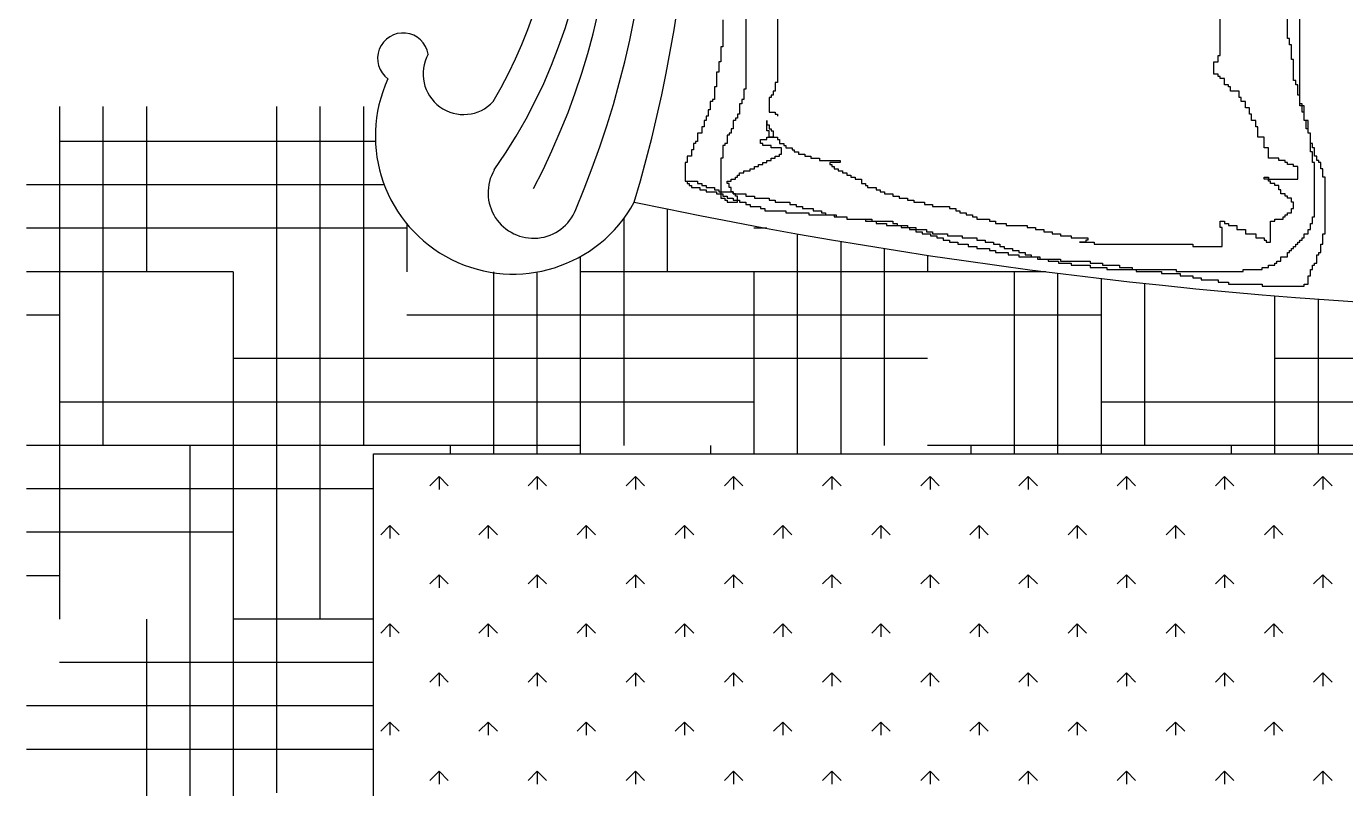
# Model space of a CAD drawing. Header units: millimetres. Extents: x -30782 to 40110, y 35885 to 73818.
# Drawn here: x 6516 to 7656, y 69803 to 70461 of the extents above; entities that cross this region are included whole.
import ezdxf

# ---------------------------------------------------------------- set-up
doc = ezdxf.new("R2010")
doc.units = ezdxf.units.MM

# ---------------------------------------------------------------- blocks, each defined once
blk = doc.blocks.new('A$C107E516A')
for p, q in [((621.8, 2106.7, -685.7), (621.8, 1863.9, -685.7)), ((649, 1969, -685.7), (649, 1869.4, -685.7)), ((1100.5, 1849.4, -685.7), (1100.5, 1963.6, -685.7)), ((1031.6, 1892.9, -685.7), (1031.6, 1934.6, -685.7)), ((601.9, 1923.7, -685.7), (601.9, 1900.2, -685.7)), ((1089.7, 1907.4, -685.7), (1089.7, 1925.5, -685.7)), ((1091.5, 1907.4, -685.7), (1089.7, 1907.4, -685.7)), ((1091.5, 1902, -685.7), (1091.5, 1907.4, -685.7)), ((600.1, 1900.2, -685.7), (600.1, 1887.5, -685.7)), ((601.9, 1900.2, -685.7), (600.1, 1900.2, -685.7)), ((1029.8, 1892.9, -685.7), (1031.6, 1892.9, -685.7)), ((1029.8, 1887.5, -685.7), (1029.8, 1892.9, -685.7)), ((1093.3, 1902, -685.7), (1091.5, 1902, -685.7)), ((1093.3, 1889.3, -685.7), (1093.3, 1902, -685.7)), ((598.3, 1887.5, -685.7), (598.3, 1878.4, -685.7)), ((600.1, 1887.5, -685.7), (598.3, 1887.5, -685.7)), ((1026.2, 1887.5, -685.7), (1029.8, 1887.5, -685.7)), ((1026.2, 1876.6, -685.7), (1026.2, 1887.5, -685.7)), ((1095.1, 1889.3, -685.7), (1093.3, 1889.3, -685.7)), ((1095.1, 1871.2, -685.7), (1095.1, 1889.3, -685.7)), ((596.4, 1878.4, -685.7), (596.4, 1865.7, -685.7)), ((598.3, 1878.4, -685.7), (596.4, 1878.4, -685.7)), ((1029.8, 1876.6, -685.7), (1026.2, 1876.6, -685.7)), ((1029.8, 1874.8, -685.7), (1029.8, 1876.6, -685.7)), ((1031.6, 1874.8, -685.7), (1029.8, 1874.8, -685.7)), ((1031.6, 1873, -685.7), (1031.6, 1874.8, -685.7)), ((1035.3, 1873, -685.7), (1031.6, 1873, -685.7)), ((1035.3, 1867.5, -685.7), (1035.3, 1873, -685.7)), ((1096.9, 1871.2, -685.7), (1095.1, 1871.2, -685.7)), ((1096.9, 1867.5, -685.7), (1096.9, 1871.2, -685.7)), ((594.6, 1865.7, -685.7), (594.6, 1854.9, -685.7)), ((596.4, 1865.7, -685.7), (594.6, 1865.7, -685.7)), ((620, 1863.9, -685.7), (620, 1854.9, -685.7)), ((621.8, 1863.9, -685.7), (620, 1863.9, -685.7)), ((643.6, 1858.5, -685.7), (643.6, 1856.7, -685.7)), ((645.4, 1858.5, -685.7), (643.6, 1858.5, -685.7)), ((645.4, 1862.1, -685.7), (645.4, 1858.5, -685.7)), ((647.2, 1862.1, -685.7), (645.4, 1862.1, -685.7)), ((647.2, 1869.4, -685.7), (647.2, 1862.1, -685.7)), ((649, 1869.4, -685.7), (647.2, 1869.4, -685.7)), ((1038.9, 1867.5, -685.7), (1035.3, 1867.5, -685.7)), ((1038.9, 1865.7, -685.7), (1038.9, 1867.5, -685.7)), ((1040.7, 1865.7, -685.7), (1038.9, 1865.7, -685.7)), ((1040.7, 1862.1, -685.7), (1040.7, 1865.7, -685.7)), ((1048, 1862.1, -685.7), (1040.7, 1862.1, -685.7)), ((1048, 1856.7, -685.7), (1048, 1862.1, -685.7)), ((1098.7, 1867.5, -685.7), (1096.9, 1867.5, -685.7)), ((1098.7, 1858.5, -685.7), (1098.7, 1867.5, -685.7)), ((1100.5, 1858.5, -685.7), (1098.7, 1858.5, -685.7)), ((1100.5, 1851.2, -685.7), (1100.5, 1858.5, -685.7)), ((28.7, 1848.9, -685.7), (28.7, 1406.1, -685.7)), ((66.2, 1848.9, -685.7), (66.2, 1556.1, -685.7)), ((103.7, 1848.9, -685.7), (103.7, 1706.1, -685.7)), ((216.2, 1848.9, -685.7), (216.2, 1256.1, -685.7)), ((253.7, 1848.9, -685.7), (253.7, 1406.1, -685.7)), ((291.2, 1848.9, -685.7), (291.2, 1556.1, -685.7)), ((591, 1853, -685.7), (591, 1845.8, -685.7)), ((592.8, 1853, -685.7), (591, 1853, -685.7)), ((592.8, 1854.9, -685.7), (592.8, 1853, -685.7)), ((594.6, 1854.9, -685.7), (592.8, 1854.9, -685.7)), ((616.4, 1851.2, -685.7), (616.4, 1842.2, -685.7)), ((618.2, 1851.2, -685.7), (616.4, 1851.2, -685.7)), ((618.2, 1854.9, -685.7), (618.2, 1851.2, -685.7)), ((620, 1854.9, -685.7), (618.2, 1854.9, -685.7)), ((641.8, 1856.7, -685.7), (641.8, 1844, -685.7)), ((643.6, 1856.7, -685.7), (641.8, 1856.7, -685.7)), ((1049.8, 1856.7, -685.7), (1048, 1856.7, -685.7)), ((1049.8, 1853, -685.7), (1049.8, 1856.7, -685.7)), ((1053.4, 1853, -685.7), (1049.8, 1853, -685.7)), ((1053.4, 1847.6, -685.7), (1053.4, 1853, -685.7)), ((1057, 1847.6, -685.7), (1053.4, 1847.6, -685.7)), ((1057, 1842.2, -685.7), (1057, 1847.6, -685.7)), ((1102.4, 1851.2, -685.7), (1100.5, 1851.2, -685.7)), ((1102.4, 1849.4, -685.7), (1100.5, 1849.4, -685.7)), ((1102.4, 1849.4, -685.7), (1102.4, 1851.2, -685.7)), ((1104.2, 1849.4, -685.7), (1102.4, 1849.4, -685.7)), ((1102.4, 1844, -685.7), (1102.4, 1849.4, -685.7)), ((1104.2, 1836.7, -685.7), (1104.2, 1849.4, -685.7)), ((585.6, 1836.7, -685.7), (585.6, 1831.3, -685.7)), ((587.4, 1836.7, -685.7), (585.6, 1836.7, -685.7)), ((587.4, 1840.4, -685.7), (587.4, 1836.7, -685.7)), ((589.2, 1840.4, -685.7), (587.4, 1840.4, -685.7)), ((589.2, 1845.8, -685.7), (589.2, 1840.4, -685.7)), ((591, 1845.8, -685.7), (589.2, 1845.8, -685.7)), ((610.9, 1836.7, -685.7), (610.9, 1829.5, -685.7)), ((612.8, 1836.7, -685.7), (610.9, 1836.7, -685.7)), ((612.8, 1838.6, -685.7), (612.8, 1836.7, -685.7)), ((614.6, 1838.6, -685.7), (612.8, 1838.6, -685.7)), ((614.6, 1842.2, -685.7), (614.6, 1838.6, -685.7)), ((616.4, 1842.2, -685.7), (614.6, 1842.2, -685.7)), ((640, 1836.7, -685.7), (640, 1833.1, -685.7)), ((640, 1827.7, -685.7), (640, 1836.7, -685.7)), ((641.8, 1844, -685.7), (647.2, 1844, -685.7)), ((647.2, 1844, -685.7), (647.2, 1842.2, -685.7)), ((647.2, 1842.2, -685.7), (649, 1842.2, -685.7)), ((649, 1842.2, -685.7), (649, 1840.4, -685.7)), ((1058.8, 1842.2, -685.7), (1057, 1842.2, -685.7)), ((1058.8, 1836.7, -685.7), (1058.8, 1842.2, -685.7)), ((1062.5, 1836.7, -685.7), (1058.8, 1836.7, -685.7)), ((1062.5, 1831.3, -685.7), (1062.5, 1836.7, -685.7)), ((1104.2, 1844, -685.7), (1102.4, 1844, -685.7)), ((1104.2, 1836.7, -685.7), (1104.2, 1844, -685.7)), ((1106, 1836.7, -685.7), (1104.2, 1836.7, -685.7)), ((1107.8, 1836.7, -685.7), (1104.2, 1836.7, -685.7)), ((1106, 1829.5, -685.7), (1106, 1836.7, -685.7)), ((1107.8, 1825.9, -685.7), (1107.8, 1836.7, -685.7)), ((580.1, 1825.9, -685.7), (580.1, 1818.6, -685.7)), ((583.7, 1825.9, -685.7), (580.1, 1825.9, -685.7)), ((583.7, 1831.3, -685.7), (583.7, 1825.9, -685.7)), ((585.6, 1831.3, -685.7), (583.7, 1831.3, -685.7)), ((607.3, 1825.9, -685.7), (607.3, 1824.1, -685.7)), ((609.1, 1825.9, -685.7), (607.3, 1825.9, -685.7)), ((610.9, 1829.5, -685.7), (609.1, 1829.5, -685.7)), ((609.1, 1829.5, -685.7), (609.1, 1825.9, -685.7)), ((640, 1833.1, -685.7), (641.8, 1833.1, -685.7)), ((641.8, 1827.7, -685.7), (640, 1827.7, -685.7)), ((641.8, 1833.1, -685.7), (641.8, 1829.5, -685.7)), ((641.8, 1829.5, -685.7), (643.6, 1829.5, -685.7)), ((641.8, 1822.2, -685.7), (641.8, 1827.7, -685.7)), ((643.6, 1829.5, -685.7), (643.6, 1827.7, -685.7)), ((643.6, 1827.7, -685.7), (645.4, 1827.7, -685.7)), ((645.4, 1827.7, -685.7), (645.4, 1822.2, -685.7)), ((1064.3, 1831.3, -685.7), (1062.5, 1831.3, -685.7)), ((1064.3, 1822.2, -685.7), (1064.3, 1831.3, -685.7)), ((1107.8, 1829.5, -685.7), (1106, 1829.5, -685.7)), ((1107.8, 1825.9, -685.7), (1107.8, 1829.5, -685.7)), ((1109.6, 1825.9, -685.7), (1107.8, 1825.9, -685.7)), ((1109.6, 1825.9, -685.7), (1107.8, 1825.9, -685.7)), ((1109.6, 1809.6, -685.7), (1109.6, 1825.9, -685.7)), ((1109.6, 1816.8, -685.7), (1109.6, 1825.9, -685.7)), ((301.8, 1818.6, -685.7), (28.7, 1818.6, -685.7)), ((576.5, 1816.8, -685.7), (576.5, 1811.4, -685.7)), ((578.3, 1816.8, -685.7), (576.5, 1816.8, -685.7)), ((578.3, 1818.6, -685.7), (578.3, 1816.8, -685.7)), ((580.1, 1818.6, -685.7), (578.3, 1818.6, -685.7)), ((601.9, 1815, -685.7), (601.9, 1804.1, -685.7)), ((603.7, 1815, -685.7), (601.9, 1815, -685.7)), ((603.7, 1816.8, -685.7), (603.7, 1815, -685.7)), ((605.5, 1816.8, -685.7), (603.7, 1816.8, -685.7)), ((605.5, 1824.1, -685.7), (605.5, 1816.8, -685.7)), ((607.3, 1824.1, -685.7), (605.5, 1824.1, -685.7)), ((634.5, 1820.4, -685.7), (640, 1820.4, -685.7)), ((634.5, 1816.8, -685.7), (634.5, 1820.4, -685.7)), ((636.3, 1816.8, -685.7), (634.5, 1816.8, -685.7)), ((636.3, 1815, -685.7), (636.3, 1816.8, -685.7)), ((643.6, 1815, -685.7), (636.3, 1815, -685.7)), ((640, 1822.2, -685.7), (645.4, 1822.2, -685.7)), ((640, 1820.4, -685.7), (640, 1822.2, -685.7)), ((645.4, 1822.2, -685.7), (641.8, 1822.2, -685.7)), ((643.6, 1813.2, -685.7), (643.6, 1815, -685.7)), ((652.7, 1813.2, -685.7), (643.6, 1813.2, -685.7)), ((645.4, 1822.2, -685.7), (649, 1822.2, -685.7)), ((649, 1822.2, -685.7), (649, 1820.4, -685.7)), ((649, 1820.4, -685.7), (650.8, 1820.4, -685.7)), ((650.8, 1820.4, -685.7), (650.8, 1816.8, -685.7)), ((650.8, 1816.8, -685.7), (654.5, 1816.8, -685.7)), ((652.7, 1807.7, -685.7), (652.7, 1813.2, -685.7)), ((654.5, 1816.8, -685.7), (654.5, 1815, -685.7)), ((654.5, 1815, -685.7), (656.3, 1815, -685.7)), ((656.3, 1815, -685.7), (656.3, 1813.2, -685.7)), ((656.3, 1813.2, -685.7), (661.7, 1813.2, -685.7)), ((661.7, 1813.2, -685.7), (661.7, 1811.4, -685.7)), ((1069.7, 1822.2, -685.7), (1064.3, 1822.2, -685.7)), ((1069.7, 1813.2, -685.7), (1069.7, 1822.2, -685.7)), ((1073.3, 1813.2, -685.7), (1069.7, 1813.2, -685.7)), ((1073.3, 1804.1, -685.7), (1073.3, 1813.2, -685.7)), ((1111.4, 1816.8, -685.7), (1109.6, 1816.8, -685.7)), ((1111.4, 1813.2, -685.7), (1111.4, 1816.8, -685.7)), ((1113.2, 1813.2, -685.7), (1111.4, 1813.2, -685.7)), ((1113.2, 1805.9, -685.7), (1113.2, 1813.2, -685.7)), ((574.7, 1805.9, -685.7), (571.1, 1805.9, -685.7)), ((571.1, 1805.9, -685.7), (571.1, 1800.5, -685.7)), ((574.7, 1811.4, -685.7), (574.7, 1805.9, -685.7)), ((576.5, 1811.4, -685.7), (574.7, 1811.4, -685.7)), ((601.9, 1804.1, -685.7), (600.1, 1804.1, -685.7)), ((600.1, 1804.1, -685.7), (600.1, 1769.7, -685.7)), ((640, 1802.3, -685.7), (643.6, 1802.3, -685.7)), ((640, 1800.5, -685.7), (640, 1802.3, -685.7)), ((643.6, 1804.1, -685.7), (647.2, 1804.1, -685.7)), ((643.6, 1802.3, -685.7), (643.6, 1804.1, -685.7)), ((647.2, 1805.9, -685.7), (650.8, 1805.9, -685.7)), ((647.2, 1804.1, -685.7), (647.2, 1805.9, -685.7)), ((650.8, 1807.7, -685.7), (652.7, 1807.7, -685.7)), ((650.8, 1805.9, -685.7), (650.8, 1807.7, -685.7)), ((661.7, 1811.4, -685.7), (663.5, 1811.4, -685.7)), ((663.5, 1811.4, -685.7), (663.5, 1809.6, -685.7)), ((663.5, 1809.6, -685.7), (667.2, 1809.6, -685.7)), ((667.2, 1809.6, -685.7), (667.2, 1807.7, -685.7)), ((667.2, 1807.7, -685.7), (672.6, 1807.7, -685.7)), ((672.6, 1807.7, -685.7), (672.6, 1805.9, -685.7)), ((672.6, 1805.9, -685.7), (678, 1805.9, -685.7)), ((678, 1805.9, -685.7), (678, 1804.1, -685.7)), ((678, 1804.1, -685.7), (685.3, 1804.1, -685.7)), ((685.3, 1804.1, -685.7), (685.3, 1802.3, -685.7)), ((685.3, 1802.3, -685.7), (703.4, 1802.3, -685.7)), ((703.4, 1802.3, -685.7), (703.4, 1800.5, -685.7)), ((1082.4, 1804.1, -685.7), (1073.3, 1804.1, -685.7)), ((1082.4, 1802.3, -685.7), (1082.4, 1804.1, -685.7)), ((1087.9, 1802.3, -685.7), (1082.4, 1802.3, -685.7)), ((1087.9, 1800.5, -685.7), (1087.9, 1802.3, -685.7)), ((1111.4, 1809.6, -685.7), (1109.6, 1809.6, -685.7)), ((1111.4, 1800.5, -685.7), (1111.4, 1809.6, -685.7)), ((1115.1, 1805.9, -685.7), (1113.2, 1805.9, -685.7)), ((1115.1, 1802.3, -685.7), (1115.1, 1805.9, -685.7)), ((1116.9, 1802.3, -685.7), (1115.1, 1802.3, -685.7)), ((1116.9, 1800.5, -685.7), (1116.9, 1802.3, -685.7)), ((569.2, 1800.5, -685.7), (569.2, 1784.2, -685.7)), ((571.1, 1800.5, -685.7), (569.2, 1800.5, -685.7)), ((616.4, 1791.4, -685.7), (620, 1791.4, -685.7)), ((616.4, 1789.6, -685.7), (616.4, 1791.4, -685.7)), ((620, 1793.2, -685.7), (625.5, 1793.2, -685.7)), ((620, 1791.4, -685.7), (620, 1793.2, -685.7)), ((625.5, 1795.1, -685.7), (629.1, 1795.1, -685.7)), ((625.5, 1793.2, -685.7), (625.5, 1795.1, -685.7)), ((629.1, 1796.9, -685.7), (632.7, 1796.9, -685.7)), ((629.1, 1795.1, -685.7), (629.1, 1796.9, -685.7)), ((632.7, 1798.7, -685.7), (636.3, 1798.7, -685.7)), ((632.7, 1796.9, -685.7), (632.7, 1798.7, -685.7)), ((636.3, 1800.5, -685.7), (640, 1800.5, -685.7)), ((636.3, 1798.7, -685.7), (636.3, 1800.5, -685.7)), ((694.4, 1800.5, -685.7), (694.4, 1798.7, -685.7)), ((703.4, 1800.5, -685.7), (694.4, 1800.5, -685.7)), ((694.4, 1798.7, -685.7), (696.2, 1798.7, -685.7)), ((696.2, 1798.7, -685.7), (696.2, 1796.9, -685.7)), ((696.2, 1796.9, -685.7), (698, 1796.9, -685.7)), ((698, 1796.9, -685.7), (698, 1795.1, -685.7)), ((698, 1795.1, -685.7), (701.6, 1795.1, -685.7)), ((701.6, 1795.1, -685.7), (701.6, 1793.2, -685.7)), ((701.6, 1793.2, -685.7), (705.2, 1793.2, -685.7)), ((705.2, 1793.2, -685.7), (705.2, 1791.4, -685.7)), ((705.2, 1791.4, -685.7), (708.9, 1791.4, -685.7)), ((708.9, 1791.4, -685.7), (708.9, 1789.6, -685.7)), ((1089.7, 1800.5, -685.7), (1087.9, 1800.5, -685.7)), ((1089.7, 1798.7, -685.7), (1089.7, 1800.5, -685.7)), ((1095.1, 1798.7, -685.7), (1089.7, 1798.7, -685.7)), ((1095.1, 1796.9, -685.7), (1095.1, 1798.7, -685.7)), ((1098.7, 1796.9, -685.7), (1095.1, 1796.9, -685.7)), ((1098.7, 1786, -685.7), (1098.7, 1796.9, -685.7)), ((1113.2, 1800.5, -685.7), (1111.4, 1800.5, -685.7)), ((1113.2, 1753.4, -685.7), (1113.2, 1800.5, -685.7)), ((1118.7, 1800.5, -685.7), (1116.9, 1800.5, -685.7)), ((1118.7, 1795.1, -685.7), (1118.7, 1800.5, -685.7)), ((1120.5, 1795.1, -685.7), (1118.7, 1795.1, -685.7)), ((1120.5, 1787.8, -685.7), (1120.5, 1795.1, -685.7)), ((309.4, 1781.1, -685.7), (0, 1781.1, -685.7)), ((569.2, 1784.2, -685.7), (571.1, 1784.2, -685.7)), ((569.2, 1784.2, -685.7), (580.1, 1784.2, -685.7)), ((571.1, 1784.2, -685.7), (571.1, 1782.4, -685.7)), ((571.1, 1782.4, -685.7), (572.9, 1782.4, -685.7)), ((572.9, 1782.4, -685.7), (572.9, 1780.6, -685.7)), ((572.9, 1780.6, -685.7), (574.7, 1780.6, -685.7)), ((574.7, 1780.6, -685.7), (574.7, 1778.8, -685.7)), ((574.7, 1778.8, -685.7), (581.9, 1778.8, -685.7)), ((580.1, 1784.2, -685.7), (580.1, 1782.4, -685.7)), ((580.1, 1782.4, -685.7), (583.7, 1782.4, -685.7)), ((581.9, 1778.8, -685.7), (581.9, 1776.9, -685.7)), ((583.7, 1782.4, -685.7), (583.7, 1780.6, -685.7)), ((583.7, 1780.6, -685.7), (587.4, 1780.6, -685.7)), ((587.4, 1780.6, -685.7), (587.4, 1778.8, -685.7)), ((587.4, 1778.8, -685.7), (594.6, 1778.8, -685.7)), ((594.6, 1778.8, -685.7), (594.6, 1776.9, -685.7)), ((605.5, 1784.2, -685.7), (609.1, 1784.2, -685.7)), ((605.5, 1782.4, -685.7), (605.5, 1784.2, -685.7)), ((607.3, 1782.4, -685.7), (605.5, 1782.4, -685.7)), ((607.3, 1778.8, -685.7), (607.3, 1782.4, -685.7)), ((609.1, 1778.8, -685.7), (607.3, 1778.8, -685.7)), ((609.1, 1786, -685.7), (612.8, 1786, -685.7)), ((609.1, 1784.2, -685.7), (609.1, 1786, -685.7)), ((609.1, 1775.1, -685.7), (609.1, 1778.8, -685.7)), ((612.8, 1787.8, -685.7), (614.6, 1787.8, -685.7)), ((612.8, 1786, -685.7), (612.8, 1787.8, -685.7)), ((614.6, 1789.6, -685.7), (616.4, 1789.6, -685.7)), ((614.6, 1787.8, -685.7), (614.6, 1789.6, -685.7)), ((708.9, 1789.6, -685.7), (712.5, 1789.6, -685.7)), ((712.5, 1789.6, -685.7), (712.5, 1787.8, -685.7)), ((712.5, 1787.8, -685.7), (716.1, 1787.8, -685.7)), ((716.1, 1787.8, -685.7), (716.1, 1786, -685.7)), ((716.1, 1786, -685.7), (721.6, 1786, -685.7)), ((721.6, 1786, -685.7), (721.6, 1782.4, -685.7)), ((721.6, 1782.4, -685.7), (725.2, 1782.4, -685.7)), ((725.2, 1782.4, -685.7), (725.2, 1780.6, -685.7)), ((725.2, 1780.6, -685.7), (727, 1780.6, -685.7)), ((727, 1780.6, -685.7), (727, 1778.8, -685.7)), ((727, 1778.8, -685.7), (734.3, 1778.8, -685.7)), ((734.3, 1778.8, -685.7), (734.3, 1776.9, -685.7)), ((1069.7, 1787.8, -685.7), (1073.3, 1787.8, -685.7)), ((1069.7, 1786, -685.7), (1069.7, 1787.8, -685.7)), ((1073.3, 1786, -685.7), (1069.7, 1786, -685.7)), ((1073.3, 1787.8, -685.7), (1073.3, 1786, -685.7)), ((1073.3, 1786, -685.7), (1098.7, 1786, -685.7)), ((1073.3, 1784.2, -685.7), (1073.3, 1786, -685.7)), ((1075.2, 1784.2, -685.7), (1073.3, 1784.2, -685.7)), ((1075.2, 1782.4, -685.7), (1075.2, 1784.2, -685.7)), ((1078.8, 1782.4, -685.7), (1075.2, 1782.4, -685.7)), ((1078.8, 1780.6, -685.7), (1078.8, 1782.4, -685.7)), ((1082.4, 1780.6, -685.7), (1078.8, 1780.6, -685.7)), ((1082.4, 1776.9, -685.7), (1082.4, 1780.6, -685.7)), ((1122.3, 1787.8, -685.7), (1120.5, 1787.8, -685.7)), ((1122.3, 1738.9, -685.7), (1122.3, 1787.8, -685.7)), ((581.9, 1776.9, -685.7), (587.4, 1776.9, -685.7)), ((587.4, 1776.9, -685.7), (587.4, 1775.1, -685.7)), ((587.4, 1775.1, -685.7), (596.4, 1775.1, -685.7)), ((594.6, 1776.9, -685.7), (598.3, 1776.9, -685.7)), ((596.4, 1775.1, -685.7), (596.4, 1773.3, -685.7)), ((596.4, 1773.3, -685.7), (601.9, 1773.3, -685.7)), ((598.3, 1776.9, -685.7), (598.3, 1775.1, -685.7)), ((598.3, 1775.1, -685.7), (610.9, 1775.1, -685.7)), ((600.1, 1769.7, -685.7), (603.7, 1769.7, -685.7)), ((601.9, 1773.3, -685.7), (601.9, 1771.5, -685.7)), ((601.9, 1771.5, -685.7), (605.5, 1771.5, -685.7)), ((603.7, 1769.7, -685.7), (603.7, 1767.9, -685.7)), ((603.7, 1767.9, -685.7), (605.5, 1767.9, -685.7)), ((605.5, 1771.5, -685.7), (605.5, 1769.7, -685.7)), ((605.5, 1769.7, -685.7), (610.9, 1769.7, -685.7)), ((605.5, 1767.9, -685.7), (605.5, 1766.1, -685.7)), ((610.9, 1775.1, -685.7), (609.1, 1775.1, -685.7)), ((610.9, 1773.3, -685.7), (610.9, 1775.1, -685.7)), ((610.9, 1775.1, -685.7), (610.9, 1773.3, -685.7)), ((612.8, 1773.3, -685.7), (610.9, 1773.3, -685.7)), ((610.9, 1773.3, -685.7), (621.8, 1773.3, -685.7)), ((610.9, 1769.7, -685.7), (610.9, 1767.9, -685.7)), ((610.9, 1767.9, -685.7), (616.4, 1767.9, -685.7)), ((612.8, 1771.5, -685.7), (612.8, 1773.3, -685.7)), ((614.6, 1771.5, -685.7), (612.8, 1771.5, -685.7)), ((614.6, 1766.1, -685.7), (614.6, 1771.5, -685.7)), ((616.4, 1767.9, -685.7), (616.4, 1766.1, -685.7)), ((621.8, 1773.3, -685.7), (621.8, 1771.5, -685.7)), ((621.8, 1771.5, -685.7), (629.1, 1771.5, -685.7)), ((629.1, 1771.5, -685.7), (629.1, 1769.7, -685.7)), ((629.1, 1769.7, -685.7), (641.8, 1769.7, -685.7)), ((641.8, 1769.7, -685.7), (641.8, 1767.9, -685.7)), ((641.8, 1767.9, -685.7), (647.2, 1767.9, -685.7)), ((647.2, 1767.9, -685.7), (647.2, 1766.1, -685.7)), ((734.3, 1776.9, -685.7), (737.9, 1776.9, -685.7)), ((737.9, 1776.9, -685.7), (737.9, 1775.1, -685.7)), ((737.9, 1775.1, -685.7), (741.5, 1775.1, -685.7)), ((741.5, 1775.1, -685.7), (741.5, 1773.3, -685.7)), ((741.5, 1773.3, -685.7), (748.8, 1773.3, -685.7)), ((748.8, 1773.3, -685.7), (748.8, 1771.5, -685.7)), ((748.8, 1771.5, -685.7), (754.2, 1771.5, -685.7)), ((754.2, 1771.5, -685.7), (754.2, 1769.7, -685.7)), ((754.2, 1769.7, -685.7), (761.5, 1769.7, -685.7)), ((761.5, 1769.7, -685.7), (761.5, 1767.9, -685.7)), ((761.5, 1767.9, -685.7), (766.9, 1767.9, -685.7)), ((766.9, 1767.9, -685.7), (766.9, 1766.1, -685.7)), ((1084.2, 1776.9, -685.7), (1082.4, 1776.9, -685.7)), ((1084.2, 1773.3, -685.7), (1084.2, 1776.9, -685.7)), ((1087.9, 1773.3, -685.7), (1084.2, 1773.3, -685.7)), ((1087.9, 1771.5, -685.7), (1087.9, 1773.3, -685.7)), ((1089.7, 1771.5, -685.7), (1087.9, 1771.5, -685.7)), ((1089.7, 1769.7, -685.7), (1089.7, 1771.5, -685.7)), ((1093.3, 1769.7, -685.7), (1089.7, 1769.7, -685.7)), ((1093.3, 1766.1, -685.7), (1093.3, 1769.7, -685.7)), ((553.7, 1760.3, -685.7), (553.7, 1706.1, -685.7)), ((605.5, 1766.1, -685.7), (614.6, 1766.1, -685.7)), ((616.4, 1766.1, -685.7), (621.8, 1766.1, -685.7)), ((621.8, 1766.1, -685.7), (621.8, 1764.3, -685.7)), ((621.8, 1764.3, -685.7), (625.5, 1764.3, -685.7)), ((625.5, 1764.3, -685.7), (625.5, 1762.4, -685.7)), ((625.5, 1762.4, -685.7), (634.5, 1762.4, -685.7)), ((634.5, 1762.4, -685.7), (634.5, 1760.6, -685.7)), ((634.5, 1760.6, -685.7), (638.1, 1760.6, -685.7)), ((638.1, 1760.6, -685.7), (638.1, 1758.8, -685.7)), ((638.1, 1758.8, -685.7), (656.3, 1758.8, -685.7)), ((647.2, 1766.1, -685.7), (659.9, 1766.1, -685.7)), ((656.3, 1758.8, -685.7), (656.3, 1757, -685.7)), ((656.3, 1757, -685.7), (676.2, 1757, -685.7)), ((659.9, 1766.1, -685.7), (659.9, 1764.3, -685.7)), ((659.9, 1764.3, -685.7), (665.3, 1764.3, -685.7)), ((665.3, 1764.3, -685.7), (665.3, 1762.4, -685.7)), ((665.3, 1762.4, -685.7), (670.8, 1762.4, -685.7)), ((670.8, 1762.4, -685.7), (670.8, 1760.6, -685.7)), ((670.8, 1760.6, -685.7), (679.9, 1760.6, -685.7)), ((676.2, 1757, -685.7), (676.2, 1755.2, -685.7)), ((679.9, 1760.6, -685.7), (679.9, 1758.8, -685.7)), ((679.9, 1758.8, -685.7), (687.1, 1758.8, -685.7)), ((687.1, 1758.8, -685.7), (687.1, 1757, -685.7)), ((687.1, 1757, -685.7), (690.7, 1757, -685.7)), ((690.7, 1757, -685.7), (690.7, 1755.2, -685.7)), ((766.9, 1766.1, -685.7), (776, 1766.1, -685.7)), ((776, 1766.1, -685.7), (776, 1764.3, -685.7)), ((776, 1764.3, -685.7), (783.2, 1764.3, -685.7)), ((783.2, 1764.3, -685.7), (783.2, 1762.4, -685.7)), ((783.2, 1762.4, -685.7), (797.7, 1762.4, -685.7)), ((797.7, 1762.4, -685.7), (797.7, 1760.6, -685.7)), ((797.7, 1760.6, -685.7), (803.2, 1760.6, -685.7)), ((803.2, 1760.6, -685.7), (803.2, 1758.8, -685.7)), ((803.2, 1758.8, -685.7), (806.8, 1758.8, -685.7)), ((806.8, 1758.8, -685.7), (806.8, 1757, -685.7)), ((806.8, 1757, -685.7), (812.2, 1757, -685.7)), ((812.2, 1757, -685.7), (812.2, 1755.2, -685.7)), ((1089.7, 1757, -685.7), (1093.3, 1757, -685.7)), ((1089.7, 1755.2, -685.7), (1089.7, 1757, -685.7)), ((1095.1, 1766.1, -685.7), (1093.3, 1766.1, -685.7)), ((1093.3, 1760.6, -685.7), (1095.1, 1760.6, -685.7)), ((1093.3, 1757, -685.7), (1093.3, 1760.6, -685.7)), ((1095.1, 1760.6, -685.7), (1095.1, 1766.1, -685.7)), ((328.7, 1747.6, -685.7), (328.7, 1706.1, -685.7)), ((516.2, 1752.1, -685.7), (516.2, 1556.1, -685.7)), ((676.2, 1755.2, -685.7), (698, 1755.2, -685.7)), ((690.7, 1755.2, -685.7), (699.8, 1755.2, -685.7)), ((698, 1755.2, -685.7), (698, 1753.4, -685.7)), ((698, 1753.4, -685.7), (708.9, 1753.4, -685.7)), ((699.8, 1755.2, -685.7), (699.8, 1753.4, -685.7)), ((699.8, 1753.4, -685.7), (708.9, 1753.4, -685.7)), ((708.9, 1753.4, -685.7), (708.9, 1751.6, -685.7)), ((708.9, 1753.4, -685.7), (708.9, 1751.6, -685.7)), ((708.9, 1751.6, -685.7), (725.2, 1751.6, -685.7)), ((708.9, 1751.6, -685.7), (730.6, 1751.6, -685.7)), ((725.2, 1751.6, -685.7), (725.2, 1749.8, -685.7)), ((725.2, 1749.8, -685.7), (734.3, 1749.8, -685.7)), ((730.6, 1751.6, -685.7), (730.6, 1749.8, -685.7)), ((730.6, 1749.8, -685.7), (748.8, 1749.8, -685.7)), ((734.3, 1749.8, -685.7), (734.3, 1747.9, -685.7)), ((734.3, 1747.9, -685.7), (743.3, 1747.9, -685.7)), ((743.3, 1747.9, -685.7), (743.3, 1746.1, -685.7)), ((743.3, 1746.1, -685.7), (756, 1746.1, -685.7)), ((748.8, 1749.8, -685.7), (748.8, 1747.9, -685.7)), ((748.8, 1747.9, -685.7), (752.4, 1747.9, -685.7)), ((752.4, 1747.9, -685.7), (752.4, 1746.1, -685.7)), ((752.4, 1746.1, -685.7), (761.5, 1746.1, -685.7)), ((756, 1746.1, -685.7), (756, 1744.3, -685.7)), ((756, 1744.3, -685.7), (763.3, 1744.3, -685.7)), ((761.5, 1746.1, -685.7), (761.5, 1744.3, -685.7)), ((761.5, 1744.3, -685.7), (768.7, 1744.3, -685.7)), ((763.3, 1744.3, -685.7), (763.3, 1742.5, -685.7)), ((768.7, 1744.3, -685.7), (768.7, 1742.5, -685.7)), ((812.2, 1755.2, -685.7), (817.7, 1755.2, -685.7)), ((817.7, 1755.2, -685.7), (817.7, 1753.4, -685.7)), ((817.7, 1753.4, -685.7), (821.3, 1753.4, -685.7)), ((821.3, 1753.4, -685.7), (821.3, 1751.6, -685.7)), ((821.3, 1751.6, -685.7), (832.2, 1751.6, -685.7)), ((832.2, 1751.6, -685.7), (832.2, 1749.8, -685.7)), ((832.2, 1749.8, -685.7), (837.6, 1749.8, -685.7)), ((837.6, 1749.8, -685.7), (837.6, 1747.9, -685.7)), ((837.6, 1747.9, -685.7), (846.7, 1747.9, -685.7)), ((846.7, 1747.9, -685.7), (846.7, 1746.1, -685.7)), ((846.7, 1746.1, -685.7), (864.8, 1746.1, -685.7)), ((864.8, 1746.1, -685.7), (864.8, 1744.3, -685.7)), ((864.8, 1744.3, -685.7), (872.1, 1744.3, -685.7)), ((872.1, 1744.3, -685.7), (872.1, 1742.5, -685.7)), ((1031.6, 1749.8, -685.7), (1035.3, 1749.8, -685.7)), ((1031.6, 1744.3, -685.7), (1031.6, 1749.8, -685.7)), ((1033.5, 1744.3, -685.7), (1031.6, 1744.3, -685.7)), ((1033.5, 1728, -685.7), (1033.5, 1744.3, -685.7)), ((1035.3, 1749.8, -685.7), (1035.3, 1747.9, -685.7)), ((1035.3, 1747.9, -685.7), (1038.9, 1747.9, -685.7)), ((1038.9, 1747.9, -685.7), (1038.9, 1746.1, -685.7)), ((1038.9, 1746.1, -685.7), (1046.1, 1746.1, -685.7)), ((1046.1, 1746.1, -685.7), (1046.1, 1742.5, -685.7)), ((1075.2, 1731.6, -685.7), (1075.2, 1749.8, -685.7)), ((1075.2, 1749.8, -685.7), (1078.8, 1749.8, -685.7)), ((1078.8, 1751.6, -685.7), (1086, 1751.6, -685.7)), ((1078.8, 1749.8, -685.7), (1078.8, 1751.6, -685.7)), ((1086, 1753.4, -685.7), (1087.9, 1753.4, -685.7)), ((1086, 1751.6, -685.7), (1086, 1753.4, -685.7)), ((1087.9, 1755.2, -685.7), (1089.7, 1755.2, -685.7)), ((1087.9, 1753.4, -685.7), (1087.9, 1755.2, -685.7)), ((1109.6, 1747.9, -685.7), (1111.4, 1747.9, -685.7)), ((1109.6, 1742.5, -685.7), (1109.6, 1747.9, -685.7)), ((1111.4, 1753.4, -685.7), (1113.2, 1753.4, -685.7)), ((1111.4, 1747.9, -685.7), (1111.4, 1753.4, -685.7)), ((328.7, 1743.6, -685.7), (0, 1743.6, -685.7)), ((640, 1743.6, -685.7), (628.7, 1743.6, -685.7)), ((666.2, 1738.8, -685.7), (666.2, 1548.9, -685.7)), ((763.3, 1742.5, -685.7), (768.7, 1742.5, -685.7)), ((768.7, 1742.5, -685.7), (768.7, 1740.7, -685.7)), ((768.7, 1742.5, -685.7), (777.8, 1742.5, -685.7)), ((768.7, 1740.7, -685.7), (774.1, 1740.7, -685.7)), ((774.1, 1740.7, -685.7), (774.1, 1738.9, -685.7)), ((774.1, 1738.9, -685.7), (781.4, 1738.9, -685.7)), ((777.8, 1742.5, -685.7), (777.8, 1740.7, -685.7)), ((777.8, 1740.7, -685.7), (783.2, 1740.7, -685.7)), ((781.4, 1738.9, -685.7), (781.4, 1737.1, -685.7)), ((781.4, 1737.1, -685.7), (786.8, 1737.1, -685.7)), ((783.2, 1740.7, -685.7), (783.2, 1738.9, -685.7)), ((783.2, 1738.9, -685.7), (795.9, 1738.9, -685.7)), ((786.8, 1737.1, -685.7), (786.8, 1735.3, -685.7)), ((786.8, 1735.3, -685.7), (792.3, 1735.3, -685.7)), ((792.3, 1735.3, -685.7), (792.3, 1733.4, -685.7)), ((792.3, 1733.4, -685.7), (797.7, 1733.4, -685.7)), ((795.9, 1738.9, -685.7), (795.9, 1737.1, -685.7)), ((795.9, 1737.1, -685.7), (808.6, 1737.1, -685.7)), ((797.7, 1733.4, -685.7), (797.7, 1731.6, -685.7)), ((808.6, 1737.1, -685.7), (808.6, 1735.3, -685.7)), ((808.6, 1735.3, -685.7), (821.3, 1735.3, -685.7)), ((821.3, 1735.3, -685.7), (821.3, 1733.4, -685.7)), ((821.3, 1733.4, -685.7), (828.5, 1733.4, -685.7)), ((828.5, 1733.4, -685.7), (828.5, 1731.6, -685.7)), ((872.1, 1742.5, -685.7), (879.3, 1742.5, -685.7)), ((879.3, 1742.5, -685.7), (879.3, 1740.7, -685.7)), ((879.3, 1740.7, -685.7), (886.6, 1740.7, -685.7)), ((886.6, 1740.7, -685.7), (886.6, 1738.9, -685.7)), ((886.6, 1738.9, -685.7), (893.8, 1738.9, -685.7)), ((893.8, 1738.9, -685.7), (893.8, 1737.1, -685.7)), ((893.8, 1737.1, -685.7), (902.9, 1737.1, -685.7)), ((902.9, 1737.1, -685.7), (902.9, 1735.3, -685.7)), ((902.9, 1735.3, -685.7), (917.4, 1735.3, -685.7)), ((915.6, 1733.4, -685.7), (915.6, 1731.6, -685.7)), ((917.4, 1733.4, -685.7), (915.6, 1733.4, -685.7)), ((917.4, 1735.3, -685.7), (917.4, 1733.4, -685.7)), ((1046.1, 1742.5, -685.7), (1053.4, 1742.5, -685.7)), ((1053.4, 1742.5, -685.7), (1053.4, 1738.9, -685.7)), ((1053.4, 1738.9, -685.7), (1062.5, 1738.9, -685.7)), ((1062.5, 1738.9, -685.7), (1062.5, 1735.3, -685.7)), ((1062.5, 1735.3, -685.7), (1069.7, 1735.3, -685.7)), ((1069.7, 1735.3, -685.7), (1069.7, 1733.4, -685.7)), ((1069.7, 1733.4, -685.7), (1071.5, 1733.4, -685.7)), ((1071.5, 1733.4, -685.7), (1071.5, 1731.6, -685.7)), ((1100.5, 1733.4, -685.7), (1102.4, 1733.4, -685.7)), ((1100.5, 1731.6, -685.7), (1100.5, 1733.4, -685.7)), ((1102.4, 1735.3, -685.7), (1104.2, 1735.3, -685.7)), ((1102.4, 1733.4, -685.7), (1102.4, 1735.3, -685.7)), ((1104.2, 1738.9, -685.7), (1107.8, 1738.9, -685.7)), ((1104.2, 1735.3, -685.7), (1104.2, 1738.9, -685.7)), ((1107.8, 1738.9, -685.7), (1107.8, 1742.5, -685.7)), ((1107.8, 1742.5, -685.7), (1109.6, 1742.5, -685.7)), ((1120.5, 1738.9, -685.7), (1122.3, 1738.9, -685.7)), ((1120.5, 1729.8, -685.7), (1120.5, 1738.9, -685.7)), ((703.7, 1732.3, -685.7), (703.7, 1548.9, -685.7)), ((741.2, 1726.1, -685.7), (741.2, 1556.1, -685.7)), ((797.7, 1731.6, -685.7), (805, 1731.6, -685.7)), ((805, 1731.6, -685.7), (805, 1729.8, -685.7)), ((805, 1729.8, -685.7), (814, 1729.8, -685.7)), ((814, 1729.8, -685.7), (814, 1728, -685.7)), ((814, 1728, -685.7), (821.3, 1728, -685.7)), ((821.3, 1728, -685.7), (821.3, 1726.2, -685.7)), ((821.3, 1726.2, -685.7), (832.2, 1726.2, -685.7)), ((828.5, 1731.6, -685.7), (835.8, 1731.6, -685.7)), ((832.2, 1726.2, -685.7), (832.2, 1724.4, -685.7)), ((832.2, 1724.4, -685.7), (837.6, 1724.4, -685.7)), ((835.8, 1731.6, -685.7), (835.8, 1729.8, -685.7)), ((835.8, 1729.8, -685.7), (841.2, 1729.8, -685.7)), ((837.6, 1724.4, -685.7), (837.6, 1722.6, -685.7)), ((837.6, 1722.6, -685.7), (848.5, 1722.6, -685.7)), ((841.2, 1729.8, -685.7), (841.2, 1728, -685.7)), ((841.2, 1728, -685.7), (844.9, 1728, -685.7)), ((844.9, 1728, -685.7), (844.9, 1726.2, -685.7)), ((844.9, 1726.2, -685.7), (852.1, 1726.2, -685.7)), ((848.5, 1722.6, -685.7), (848.5, 1720.8, -685.7)), ((852.1, 1726.2, -685.7), (852.1, 1724.4, -685.7)), ((852.1, 1724.4, -685.7), (857.6, 1724.4, -685.7)), ((857.6, 1724.4, -685.7), (857.6, 1722.6, -685.7)), ((857.6, 1722.6, -685.7), (863, 1722.6, -685.7)), ((863, 1722.6, -685.7), (863, 1720.8, -685.7)), ((910.1, 1731.6, -685.7), (922.8, 1731.6, -685.7)), ((915.6, 1731.6, -685.7), (910.1, 1731.6, -685.7)), ((922.8, 1731.6, -685.7), (922.8, 1729.8, -685.7)), ((922.8, 1729.8, -685.7), (1008.1, 1729.8, -685.7)), ((1008.1, 1729.8, -685.7), (1008.1, 1728, -685.7)), ((1008.1, 1728, -685.7), (1033.5, 1728, -685.7)), ((1071.5, 1731.6, -685.7), (1075.2, 1731.6, -685.7)), ((1089.7, 1722.6, -685.7), (1091.5, 1722.6, -685.7)), ((1089.7, 1719, -685.7), (1089.7, 1722.6, -685.7)), ((1091.5, 1724.4, -685.7), (1093.3, 1724.4, -685.7)), ((1091.5, 1722.6, -685.7), (1091.5, 1724.4, -685.7)), ((1093.3, 1726.2, -685.7), (1095.1, 1726.2, -685.7)), ((1093.3, 1724.4, -685.7), (1093.3, 1726.2, -685.7)), ((1095.1, 1728, -685.7), (1096.9, 1728, -685.7)), ((1095.1, 1726.2, -685.7), (1095.1, 1728, -685.7)), ((1096.9, 1729.8, -685.7), (1098.7, 1729.8, -685.7)), ((1096.9, 1728, -685.7), (1096.9, 1729.8, -685.7)), ((1098.7, 1731.6, -685.7), (1100.5, 1731.6, -685.7)), ((1098.7, 1729.8, -685.7), (1098.7, 1731.6, -685.7)), ((1116.9, 1722.6, -685.7), (1118.7, 1722.6, -685.7)), ((1116.9, 1720.8, -685.7), (1116.9, 1722.6, -685.7)), ((1118.7, 1729.8, -685.7), (1120.5, 1729.8, -685.7)), ((1118.7, 1722.6, -685.7), (1118.7, 1729.8, -685.7)), ((478.7, 1719.2, -685.7), (478.7, 1548.9, -685.7)), ((778.7, 1720.3, -685.7), (778.7, 1706.1, -685.7)), ((848.5, 1720.8, -685.7), (857.6, 1720.8, -685.7)), ((857.6, 1720.8, -685.7), (857.6, 1719, -685.7)), ((857.6, 1719, -685.7), (873.9, 1719, -685.7)), ((863, 1720.8, -685.7), (868.4, 1720.8, -685.7)), ((868.4, 1720.8, -685.7), (868.4, 1719, -685.7)), ((868.4, 1719, -685.7), (875.7, 1719, -685.7)), ((873.9, 1719, -685.7), (873.9, 1717.1, -685.7)), ((873.9, 1717.1, -685.7), (893.8, 1717.1, -685.7)), ((875.7, 1719, -685.7), (875.7, 1717.1, -685.7)), ((875.7, 1717.1, -685.7), (882.9, 1717.1, -685.7)), ((882.9, 1717.1, -685.7), (882.9, 1715.3, -685.7)), ((882.9, 1715.3, -685.7), (892, 1715.3, -685.7)), ((892, 1715.3, -685.7), (892, 1713.5, -685.7)), ((892, 1713.5, -685.7), (902.9, 1713.5, -685.7)), ((893.8, 1717.1, -685.7), (893.8, 1715.3, -685.7)), ((893.8, 1715.3, -685.7), (919.2, 1715.3, -685.7)), ((902.9, 1713.5, -685.7), (902.9, 1711.7, -685.7)), ((902.9, 1711.7, -685.7), (919.2, 1711.7, -685.7)), ((919.2, 1715.3, -685.7), (919.2, 1713.5, -685.7)), ((919.2, 1713.5, -685.7), (930.1, 1713.5, -685.7)), ((919.2, 1711.7, -685.7), (919.2, 1709.9, -685.7)), ((930.1, 1713.5, -685.7), (930.1, 1711.7, -685.7)), ((930.1, 1711.7, -685.7), (944.6, 1711.7, -685.7)), ((944.6, 1711.7, -685.7), (944.6, 1709.9, -685.7)), ((1073.3, 1711.7, -685.7), (1078.8, 1711.7, -685.7)), ((1073.3, 1709.9, -685.7), (1073.3, 1711.7, -685.7)), ((1078.8, 1713.5, -685.7), (1080.6, 1713.5, -685.7)), ((1078.8, 1711.7, -685.7), (1078.8, 1713.5, -685.7)), ((1080.6, 1715.3, -685.7), (1084.2, 1715.3, -685.7)), ((1080.6, 1713.5, -685.7), (1080.6, 1715.3, -685.7)), ((1084.2, 1719, -685.7), (1089.7, 1719, -685.7)), ((1084.2, 1715.3, -685.7), (1084.2, 1719, -685.7)), ((1111.4, 1711.7, -685.7), (1113.2, 1711.7, -685.7)), ((1111.4, 1708.1, -685.7), (1111.4, 1711.7, -685.7)), ((1113.2, 1713.5, -685.7), (1115.1, 1713.5, -685.7)), ((1113.2, 1711.7, -685.7), (1113.2, 1713.5, -685.7)), ((1115.1, 1720.8, -685.7), (1116.9, 1720.8, -685.7)), ((1115.1, 1713.5, -685.7), (1115.1, 1720.8, -685.7)), ((178.7, 1706.1, -685.7), (0, 1706.1, -685.7)), ((178.7, 1706.1, -685.7), (178.7, 1106.1, -685.7)), ((403.7, 1706.1, -685.7), (403.7, 1548.9, -685.7)), ((441.2, 1705.9, -685.7), (441.2, 1548.9, -685.7)), ((880.9, 1706.1, -685.7), (478.7, 1706.1, -685.7)), ((628.7, 1706.1, -685.7), (628.7, 1548.9, -685.7)), ((853.7, 1706.1, -685.7), (853.7, 1548.9, -685.7)), ((891.2, 1704.7, -685.7), (891.2, 1548.9, -685.7)), ((919.2, 1709.9, -685.7), (933.7, 1709.9, -685.7)), ((928.7, 1700.2, -685.7), (928.7, 1548.9, -685.7)), ((933.7, 1709.9, -685.7), (933.7, 1708.1, -685.7)), ((933.7, 1708.1, -685.7), (959.1, 1708.1, -685.7)), ((944.6, 1709.9, -685.7), (955.5, 1709.9, -685.7)), ((955.5, 1709.9, -685.7), (955.5, 1708.1, -685.7)), ((955.5, 1708.1, -685.7), (993.6, 1708.1, -685.7)), ((959.1, 1708.1, -685.7), (959.1, 1706.3, -685.7)), ((959.1, 1706.3, -685.7), (980.9, 1706.3, -685.7)), ((980.9, 1706.3, -685.7), (980.9, 1704.5, -685.7)), ((980.9, 1704.5, -685.7), (997.2, 1704.5, -685.7)), ((993.6, 1708.1, -685.7), (993.6, 1706.3, -685.7)), ((993.6, 1706.3, -685.7), (1051.6, 1706.3, -685.7)), ((997.2, 1704.5, -685.7), (997.2, 1702.6, -685.7)), ((997.2, 1702.6, -685.7), (1008.1, 1702.6, -685.7)), ((1008.1, 1702.6, -685.7), (1008.1, 1700.8, -685.7)), ((1008.1, 1700.8, -685.7), (1015.3, 1700.8, -685.7)), ((1015.3, 1700.8, -685.7), (1015.3, 1699, -685.7)), ((1015.3, 1699, -685.7), (1029.8, 1699, -685.7)), ((1029.8, 1699, -685.7), (1029.8, 1697.2, -685.7)), ((1051.6, 1708.1, -685.7), (1067.9, 1708.1, -685.7)), ((1051.6, 1706.3, -685.7), (1051.6, 1708.1, -685.7)), ((1067.9, 1709.9, -685.7), (1073.3, 1709.9, -685.7)), ((1067.9, 1708.1, -685.7), (1067.9, 1709.9, -685.7)), ((1107.8, 1702.6, -685.7), (1109.6, 1702.6, -685.7)), ((1107.8, 1695.4, -685.7), (1107.8, 1702.6, -685.7)), ((1109.6, 1708.1, -685.7), (1111.4, 1708.1, -685.7)), ((1109.6, 1702.6, -685.7), (1109.6, 1708.1, -685.7)), ((966.2, 1696, -685.7), (966.2, 1556.1, -685.7)), ((1029.8, 1697.2, -685.7), (1038.9, 1697.2, -685.7)), ((1038.9, 1697.2, -685.7), (1038.9, 1695.4, -685.7)), ((1038.9, 1695.4, -685.7), (1067.9, 1695.4, -685.7)), ((1067.9, 1695.4, -685.7), (1067.9, 1693.6, -685.7)), ((1067.9, 1693.6, -685.7), (1104.2, 1693.6, -685.7)), ((1104.2, 1695.4, -685.7), (1107.8, 1695.4, -685.7)), ((1104.2, 1693.6, -685.7), (1104.2, 1695.4, -685.7)), ((1078.7, 1685.3, -685.7), (1078.7, 1548.9, -685.7)), ((1116.2, 1682.4, -685.7), (1116.2, 1548.9, -685.7)), ((28.7, 1668.6, -685.7), (0, 1668.6, -685.7)), ((928.7, 1668.6, -685.7), (328.7, 1668.6, -685.7)), ((778.7, 1631.1, -685.7), (178.7, 1631.1, -685.7)), ((1678.7, 1631.1, -685.7), (1078.7, 1631.1, -685.7)), ((628.7, 1593.6, -685.7), (28.7, 1593.6, -685.7)), ((1528.7, 1593.6, -685.7), (928.7, 1593.6, -685.7)), ((478.7, 1556.1, -685.7), (0, 1556.1, -685.7)), ((141.2, 1556.1, -685.7), (141.2, 956.1, -685.7)), ((366.2, 1556.1, -685.7), (366.2, 1548.9, -685.7)), ((591.2, 1556.1, -685.7), (591.2, 1548.9, -685.7)), ((1378.7, 1556.1, -685.7), (778.7, 1556.1, -685.7)), ((816.2, 1556.1, -685.7), (816.2, 1548.9, -685.7)), ((1041.2, 1556.1, -685.7), (1041.2, 1548.9, -685.7)), ((300, 300, -685.7), (300, 1548.9, -685.7)), ((300, 1548.9, -685.7), (2673.9, 1548.9, -685.7)), ((356.6, 1529.3, -685.7), (348.7, 1521.3, -685.7)), ((356.6, 1529.3, -685.7), (356.6, 1518, -685.7)), ((356.6, 1529.3, -685.7), (364.6, 1521.3, -685.7)), ((441.5, 1529.3, -685.7), (433.5, 1521.3, -685.7)), ((441.5, 1529.3, -685.7), (441.5, 1518, -685.7)), ((441.5, 1529.3, -685.7), (449.4, 1521.3, -685.7)), ((526.3, 1529.3, -685.7), (518.4, 1521.3, -685.7)), ((526.3, 1529.3, -685.7), (526.3, 1518, -685.7)), ((526.3, 1529.3, -685.7), (534.3, 1521.3, -685.7)), ((611.2, 1529.3, -685.7), (603.2, 1521.3, -685.7)), ((611.2, 1529.3, -685.7), (611.2, 1518, -685.7)), ((611.2, 1529.3, -685.7), (619.2, 1521.3, -685.7)), ((696.1, 1529.3, -685.7), (688.1, 1521.3, -685.7)), ((696.1, 1529.3, -685.7), (696.1, 1518, -685.7)), ((696.1, 1529.3, -685.7), (704, 1521.3, -685.7)), ((780.9, 1529.3, -685.7), (773, 1521.3, -685.7)), ((780.9, 1529.3, -685.7), (780.9, 1518, -685.7)), ((780.9, 1529.3, -685.7), (788.9, 1521.3, -685.7)), ((865.8, 1529.3, -685.7), (857.8, 1521.3, -685.7)), ((865.8, 1529.3, -685.7), (865.8, 1518, -685.7)), ((865.8, 1529.3, -685.7), (873.7, 1521.3, -685.7)), ((950.6, 1529.3, -685.7), (942.7, 1521.3, -685.7)), ((950.6, 1529.3, -685.7), (950.6, 1518, -685.7)), ((950.6, 1529.3, -685.7), (958.6, 1521.3, -685.7)), ((1035.5, 1529.3, -685.7), (1027.5, 1521.3, -685.7)), ((1035.5, 1529.3, -685.7), (1035.5, 1518, -685.7)), ((1035.5, 1529.3, -685.7), (1043.4, 1521.3, -685.7)), ((1120.3, 1529.3, -685.7), (1112.4, 1521.3, -685.7)), ((1120.3, 1529.3, -685.7), (1120.3, 1518, -685.7)), ((1120.3, 1529.3, -685.7), (1128.3, 1521.3, -685.7)), ((300, 1518.6, -685.7), (0, 1518.6, -685.7)), ((314.2, 1486.8, -685.7), (306.3, 1478.9, -685.7)), ((314.2, 1486.8, -685.7), (314.2, 1475.6, -685.7)), ((314.2, 1486.8, -685.7), (322.2, 1478.9, -685.7)), ((399.1, 1486.8, -685.7), (391.1, 1478.9, -685.7)), ((399.1, 1486.8, -685.7), (399.1, 1475.6, -685.7)), ((399.1, 1486.8, -685.7), (407, 1478.9, -685.7)), ((483.9, 1486.8, -685.7), (476, 1478.9, -685.7)), ((483.9, 1486.8, -685.7), (483.9, 1475.6, -685.7)), ((483.9, 1486.8, -685.7), (491.9, 1478.9, -685.7)), ((568.8, 1486.8, -685.7), (560.8, 1478.9, -685.7)), ((568.8, 1486.8, -685.7), (568.8, 1475.6, -685.7)), ((568.8, 1486.8, -685.7), (576.7, 1478.9, -685.7)), ((653.6, 1486.8, -685.7), (645.7, 1478.9, -685.7)), ((653.6, 1486.8, -685.7), (653.6, 1475.6, -685.7)), ((653.6, 1486.8, -685.7), (661.6, 1478.9, -685.7)), ((738.5, 1486.8, -685.7), (730.5, 1478.9, -685.7)), ((738.5, 1486.8, -685.7), (738.5, 1475.6, -685.7)), ((738.5, 1486.8, -685.7), (746.4, 1478.9, -685.7)), ((823.3, 1486.8, -685.7), (815.4, 1478.9, -685.7)), ((823.3, 1486.8, -685.7), (823.3, 1475.6, -685.7)), ((823.3, 1486.8, -685.7), (831.3, 1478.9, -685.7)), ((908.2, 1486.8, -685.7), (900.2, 1478.9, -685.7)), ((908.2, 1486.8, -685.7), (908.2, 1475.6, -685.7)), ((908.2, 1486.8, -685.7), (916.1, 1478.9, -685.7)), ((993, 1486.8, -685.7), (985.1, 1478.9, -685.7)), ((993, 1486.8, -685.7), (993, 1475.6, -685.7)), ((993, 1486.8, -685.7), (1001, 1478.9, -685.7)), ((1077.9, 1486.8, -685.7), (1069.9, 1478.9, -685.7)), ((1077.9, 1486.8, -685.7), (1077.9, 1475.6, -685.7)), ((1077.9, 1486.8, -685.7), (1085.8, 1478.9, -685.7)), ((178.7, 1481.1, -685.7), (0, 1481.1, -685.7)), ((28.7, 1443.6, -685.7), (0, 1443.6, -685.7)), ((356.6, 1444.4, -685.7), (348.7, 1436.5, -685.7)), ((356.6, 1444.4, -685.7), (356.6, 1433.2, -685.7)), ((356.6, 1444.4, -685.7), (364.6, 1436.5, -685.7)), ((441.5, 1444.4, -685.7), (433.5, 1436.5, -685.7)), ((441.5, 1444.4, -685.7), (441.5, 1433.2, -685.7)), ((441.5, 1444.4, -685.7), (449.4, 1436.5, -685.7)), ((526.3, 1444.4, -685.7), (518.4, 1436.5, -685.7)), ((526.3, 1444.4, -685.7), (526.3, 1433.2, -685.7)), ((526.3, 1444.4, -685.7), (534.3, 1436.5, -685.7)), ((611.2, 1444.4, -685.7), (603.2, 1436.5, -685.7)), ((611.2, 1444.4, -685.7), (611.2, 1433.2, -685.7)), ((611.2, 1444.4, -685.7), (619.2, 1436.5, -685.7)), ((696.1, 1444.4, -685.7), (688.1, 1436.5, -685.7)), ((696.1, 1444.4, -685.7), (696.1, 1433.2, -685.7)), ((696.1, 1444.4, -685.7), (704, 1436.5, -685.7)), ((780.9, 1444.4, -685.7), (773, 1436.5, -685.7)), ((780.9, 1444.4, -685.7), (780.9, 1433.2, -685.7)), ((780.9, 1444.4, -685.7), (788.9, 1436.5, -685.7)), ((865.8, 1444.4, -685.7), (857.8, 1436.5, -685.7)), ((865.8, 1444.4, -685.7), (865.8, 1433.2, -685.7)), ((865.8, 1444.4, -685.7), (873.7, 1436.5, -685.7)), ((950.6, 1444.4, -685.7), (942.7, 1436.5, -685.7)), ((950.6, 1444.4, -685.7), (950.6, 1433.2, -685.7)), ((950.6, 1444.4, -685.7), (958.6, 1436.5, -685.7)), ((1035.5, 1444.4, -685.7), (1027.5, 1436.5, -685.7)), ((1035.5, 1444.4, -685.7), (1035.5, 1433.2, -685.7)), ((1035.5, 1444.4, -685.7), (1043.4, 1436.5, -685.7)), ((1120.3, 1444.4, -685.7), (1112.4, 1436.5, -685.7)), ((1120.3, 1444.4, -685.7), (1120.3, 1433.2, -685.7)), ((1120.3, 1444.4, -685.7), (1128.3, 1436.5, -685.7)), ((103.7, 1406.1, -685.7), (103.7, 806.1, -685.7)), ((300, 1406.1, -685.7), (178.7, 1406.1, -685.7)), ((314.2, 1402, -685.7), (306.3, 1394, -685.7)), ((314.2, 1402, -685.7), (314.2, 1390.7, -685.7)), ((314.2, 1402, -685.7), (322.2, 1394, -685.7)), ((399.1, 1402, -685.7), (391.1, 1394, -685.7)), ((399.1, 1402, -685.7), (399.1, 1390.7, -685.7)), ((399.1, 1402, -685.7), (407, 1394, -685.7)), ((483.9, 1402, -685.7), (476, 1394, -685.7)), ((483.9, 1402, -685.7), (483.9, 1390.7, -685.7)), ((483.9, 1402, -685.7), (491.9, 1394, -685.7)), ((568.8, 1402, -685.7), (560.8, 1394, -685.7)), ((568.8, 1402, -685.7), (568.8, 1390.7, -685.7)), ((568.8, 1402, -685.7), (576.7, 1394, -685.7)), ((653.6, 1402, -685.7), (645.7, 1394, -685.7)), ((653.6, 1402, -685.7), (653.6, 1390.7, -685.7)), ((653.6, 1402, -685.7), (661.6, 1394, -685.7)), ((738.5, 1402, -685.7), (730.5, 1394, -685.7)), ((738.5, 1402, -685.7), (738.5, 1390.7, -685.7)), ((738.5, 1402, -685.7), (746.4, 1394, -685.7)), ((823.3, 1402, -685.7), (815.4, 1394, -685.7)), ((823.3, 1402, -685.7), (823.3, 1390.7, -685.7)), ((823.3, 1402, -685.7), (831.3, 1394, -685.7)), ((908.2, 1402, -685.7), (900.2, 1394, -685.7)), ((908.2, 1402, -685.7), (908.2, 1390.7, -685.7)), ((908.2, 1402, -685.7), (916.1, 1394, -685.7)), ((993, 1402, -685.7), (985.1, 1394, -685.7)), ((993, 1402, -685.7), (993, 1390.7, -685.7)), ((993, 1402, -685.7), (1001, 1394, -685.7)), ((1077.9, 1402, -685.7), (1069.9, 1394, -685.7)), ((1077.9, 1402, -685.7), (1077.9, 1390.7, -685.7)), ((1077.9, 1402, -685.7), (1085.8, 1394, -685.7)), ((300, 1368.6, -685.7), (28.7, 1368.6, -685.7)), ((356.6, 1359.6, -685.7), (348.7, 1351.6, -685.7)), ((356.6, 1359.6, -685.7), (356.6, 1348.3, -685.7)), ((356.6, 1359.6, -685.7), (364.6, 1351.6, -685.7)), ((441.5, 1359.6, -685.7), (433.5, 1351.6, -685.7)), ((441.5, 1359.6, -685.7), (441.5, 1348.3, -685.7)), ((441.5, 1359.6, -685.7), (449.4, 1351.6, -685.7)), ((526.3, 1359.6, -685.7), (518.4, 1351.6, -685.7)), ((526.3, 1359.6, -685.7), (526.3, 1348.3, -685.7)), ((526.3, 1359.6, -685.7), (534.3, 1351.6, -685.7)), ((611.2, 1359.6, -685.7), (603.2, 1351.6, -685.7)), ((611.2, 1359.6, -685.7), (611.2, 1348.3, -685.7)), ((611.2, 1359.6, -685.7), (619.2, 1351.6, -685.7)), ((696.1, 1359.6, -685.7), (688.1, 1351.6, -685.7)), ((696.1, 1359.6, -685.7), (696.1, 1348.3, -685.7)), ((696.1, 1359.6, -685.7), (704, 1351.6, -685.7)), ((780.9, 1359.6, -685.7), (773, 1351.6, -685.7)), ((780.9, 1359.6, -685.7), (780.9, 1348.3, -685.7)), ((780.9, 1359.6, -685.7), (788.9, 1351.6, -685.7)), ((865.8, 1359.6, -685.7), (857.8, 1351.6, -685.7)), ((865.8, 1359.6, -685.7), (865.8, 1348.3, -685.7)), ((865.8, 1359.6, -685.7), (873.7, 1351.6, -685.7)), ((950.6, 1359.6, -685.7), (942.7, 1351.6, -685.7)), ((950.6, 1359.6, -685.7), (950.6, 1348.3, -685.7)), ((950.6, 1359.6, -685.7), (958.6, 1351.6, -685.7)), ((1035.5, 1359.6, -685.7), (1027.5, 1351.6, -685.7)), ((1035.5, 1359.6, -685.7), (1035.5, 1348.3, -685.7)), ((1035.5, 1359.6, -685.7), (1043.4, 1351.6, -685.7)), ((1120.3, 1359.6, -685.7), (1112.4, 1351.6, -685.7)), ((1120.3, 1359.6, -685.7), (1120.3, 1348.3, -685.7)), ((1120.3, 1359.6, -685.7), (1128.3, 1351.6, -685.7)), ((300, 1331.1, -685.7), (0, 1331.1, -685.7)), ((314.2, 1317.1, -685.7), (306.3, 1309.2, -685.7)), ((314.2, 1317.1, -685.7), (314.2, 1305.9, -685.7)), ((314.2, 1317.1, -685.7), (322.2, 1309.2, -685.7)), ((399.1, 1317.1, -685.7), (391.1, 1309.2, -685.7)), ((399.1, 1317.1, -685.7), (399.1, 1305.9, -685.7)), ((399.1, 1317.1, -685.7), (407, 1309.2, -685.7)), ((483.9, 1317.1, -685.7), (476, 1309.2, -685.7)), ((483.9, 1317.1, -685.7), (483.9, 1305.9, -685.7)), ((483.9, 1317.1, -685.7), (491.9, 1309.2, -685.7)), ((568.8, 1317.1, -685.7), (560.8, 1309.2, -685.7)), ((568.8, 1317.1, -685.7), (568.8, 1305.9, -685.7)), ((568.8, 1317.1, -685.7), (576.7, 1309.2, -685.7)), ((653.6, 1317.1, -685.7), (645.7, 1309.2, -685.7)), ((653.6, 1317.1, -685.7), (653.6, 1305.9, -685.7)), ((653.6, 1317.1, -685.7), (661.6, 1309.2, -685.7)), ((738.5, 1317.1, -685.7), (730.5, 1309.2, -685.7)), ((738.5, 1317.1, -685.7), (738.5, 1305.9, -685.7)), ((738.5, 1317.1, -685.7), (746.4, 1309.2, -685.7)), ((823.3, 1317.1, -685.7), (815.4, 1309.2, -685.7)), ((823.3, 1317.1, -685.7), (823.3, 1305.9, -685.7)), ((823.3, 1317.1, -685.7), (831.3, 1309.2, -685.7)), ((908.2, 1317.1, -685.7), (900.2, 1309.2, -685.7)), ((908.2, 1317.1, -685.7), (908.2, 1305.9, -685.7)), ((908.2, 1317.1, -685.7), (916.1, 1309.2, -685.7)), ((993, 1317.1, -685.7), (985.1, 1309.2, -685.7)), ((993, 1317.1, -685.7), (993, 1305.9, -685.7)), ((993, 1317.1, -685.7), (1001, 1309.2, -685.7)), ((1077.9, 1317.1, -685.7), (1069.9, 1309.2, -685.7)), ((1077.9, 1317.1, -685.7), (1077.9, 1305.9, -685.7)), ((1077.9, 1317.1, -685.7), (1085.8, 1309.2, -685.7)), ((300, 1293.6, -685.7), (0, 1293.6, -685.7)), ((356.6, 1274.7, -685.7), (348.7, 1266.8, -685.7)), ((356.6, 1274.7, -685.7), (356.6, 1263.5, -685.7)), ((356.6, 1274.7, -685.7), (364.6, 1266.8, -685.7)), ((441.5, 1274.7, -685.7), (433.5, 1266.8, -685.7)), ((441.5, 1274.7, -685.7), (441.5, 1263.5, -685.7)), ((441.5, 1274.7, -685.7), (449.4, 1266.8, -685.7)), ((526.3, 1274.7, -685.7), (518.4, 1266.8, -685.7)), ((526.3, 1274.7, -685.7), (526.3, 1263.5, -685.7)), ((526.3, 1274.7, -685.7), (534.3, 1266.8, -685.7)), ((611.2, 1274.7, -685.7), (603.2, 1266.8, -685.7)), ((611.2, 1274.7, -685.7), (611.2, 1263.5, -685.7)), ((611.2, 1274.7, -685.7), (619.2, 1266.8, -685.7)), ((696.1, 1274.7, -685.7), (688.1, 1266.8, -685.7)), ((696.1, 1274.7, -685.7), (696.1, 1263.5, -685.7)), ((696.1, 1274.7, -685.7), (704, 1266.8, -685.7)), ((780.9, 1274.7, -685.7), (773, 1266.8, -685.7)), ((780.9, 1274.7, -685.7), (780.9, 1263.5, -685.7)), ((780.9, 1274.7, -685.7), (788.9, 1266.8, -685.7)), ((865.8, 1274.7, -685.7), (857.8, 1266.8, -685.7)), ((865.8, 1274.7, -685.7), (865.8, 1263.5, -685.7)), ((865.8, 1274.7, -685.7), (873.7, 1266.8, -685.7)), ((950.6, 1274.7, -685.7), (942.7, 1266.8, -685.7)), ((950.6, 1274.7, -685.7), (950.6, 1263.5, -685.7)), ((950.6, 1274.7, -685.7), (958.6, 1266.8, -685.7)), ((1035.5, 1274.7, -685.7), (1027.5, 1266.8, -685.7)), ((1035.5, 1274.7, -685.7), (1035.5, 1263.5, -685.7)), ((1035.5, 1274.7, -685.7), (1043.4, 1266.8, -685.7)), ((1120.3, 1274.7, -685.7), (1112.4, 1266.8, -685.7)), ((1120.3, 1274.7, -685.7), (1120.3, 1263.5, -685.7)), ((1120.3, 1274.7, -685.7), (1128.3, 1266.8, -685.7))]:
    blk.add_line(p, q)
for centre, radius, start, end in [((-619.6, 2108.8, -685.7), 1195.1, 343.341, 12.5922), ((-271.8, 2078.8, -685.7), 811.8, 336.8707, 20.078), ((-106.6, 2064.4, -685.7), 615.6, 332.2842, 25.3469), ((33.1, 2056.3, -685.7), 454.5, 324.7542, 33.2074), ((61.7, 2055.9, -685.7), 397.4, 329.3089, 32.1066), ((325.5, 1890.3, -685.7), 22, 9.4876, 233.5361), ((377.9, 1877, -685.7), 35.1, 151.1207, 316.8613), ((420.7, 1823.2, -685.7), 119.1, 155.4904, 331.4104), ((438.3, 1774.3, -685.7), 39.3, 149.9808, 338.4075), ((1442.2, 6103.5, -685.7), 4433.1, 258.0633, 281.9367)]:
    blk.add_arc(centre, radius, start, end)

msp = doc.modelspace()

# ---------------------------------------------------------------- block references
msp.add_blockref('A$C107E516A', (6516.1, 68543.4))

doc.saveas('drawing.dxf')
